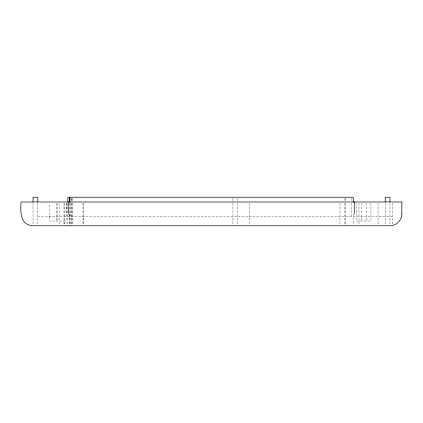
<?xml version="1.0" encoding="UTF-8"?>
<svg xmlns="http://www.w3.org/2000/svg" width="423" height="423" viewBox="0 0 423 423"><rect width="100%" height="100%" fill="white"/><g stroke="black" fill="none" stroke-linecap="round" stroke-linejoin="round"><path stroke-width="0.32" stroke-dasharray="2.12 1.59" d="M37.806 216.259L392.333 216.259M392.333 203.278L392.333 224.507M389.953 203.304L389.953 224.454M385.194 203.278L385.194 225.776M378.056 203.278L378.056 225.776M370.918 203.294L370.918 221.018L356.642 221.018L356.642 203.294M366.159 203.294L366.159 221.018M361.401 203.294L361.401 221.018M359.021 203.278L359.021 225.776M353.242 213.879L353.242 225.115M351.201 198.413L351.201 201.39M351.201 203.278L351.201 216.259M345.586 198.413L345.586 201.39M345.586 203.278L345.586 225.776M344.898 198.413L344.898 201.39M344.898 203.304L344.898 225.776M339.986 203.278L339.986 225.776M249.57 203.278L249.57 225.776M237.673 198.413L237.673 201.39M237.673 203.304L237.673 225.776M232.914 198.535L232.914 202.474M232.914 203.13L232.914 225.776M83.183 203.278L83.183 225.776M83.014 203.278L83.014 225.142M72.106 198.413L72.106 201.39M72.106 203.304L72.106 225.776M72 198.413L72 201.39M72 203.304L72 225.115M71.799 198.413L71.799 201.39M71.799 203.278L71.799 225.776M70.181 203.278L70.181 225.776M69.911 203.278L69.911 216.259M69.758 213.879L69.758 225.115M69.615 214.313L69.615 225.776M67.817 203.304L67.817 225.115M66.358 203.294L66.395 221.018L49.703 221.018L49.703 203.294M66.321 203.304L66.321 213.879M64.148 203.278L64.148 225.776M63.979 203.278L63.979 225.142M59.22 203.278L59.22 225.776M57.137 203.294L57.137 221.018M56.841 203.294L56.841 221.018M37.806 203.278L37.806 225.776M33.047 203.304L33.047 224.454"/><path stroke-width="0.63" d="M389.953 201.983L389.953 197.224L385.194 197.224L385.194 201.983M354.263 201.983L354.263 213.879M353.242 201.983L353.242 197.224L67.817 197.224L67.817 201.983M69.911 197.224L69.911 201.983M69.758 197.224L69.758 201.983M69.615 197.224L69.615 201.983M68.738 201.983L68.738 213.879M37.806 201.983L37.806 197.224L33.047 197.224L33.047 201.983M401.85 213.879C401.892 220.246 396.319 225.819 389.953 225.776L33.047 225.776C20.14 225.306 20.209 211.659 21.15 201.983L401.85 201.983L401.85 213.879"/></g></svg>
